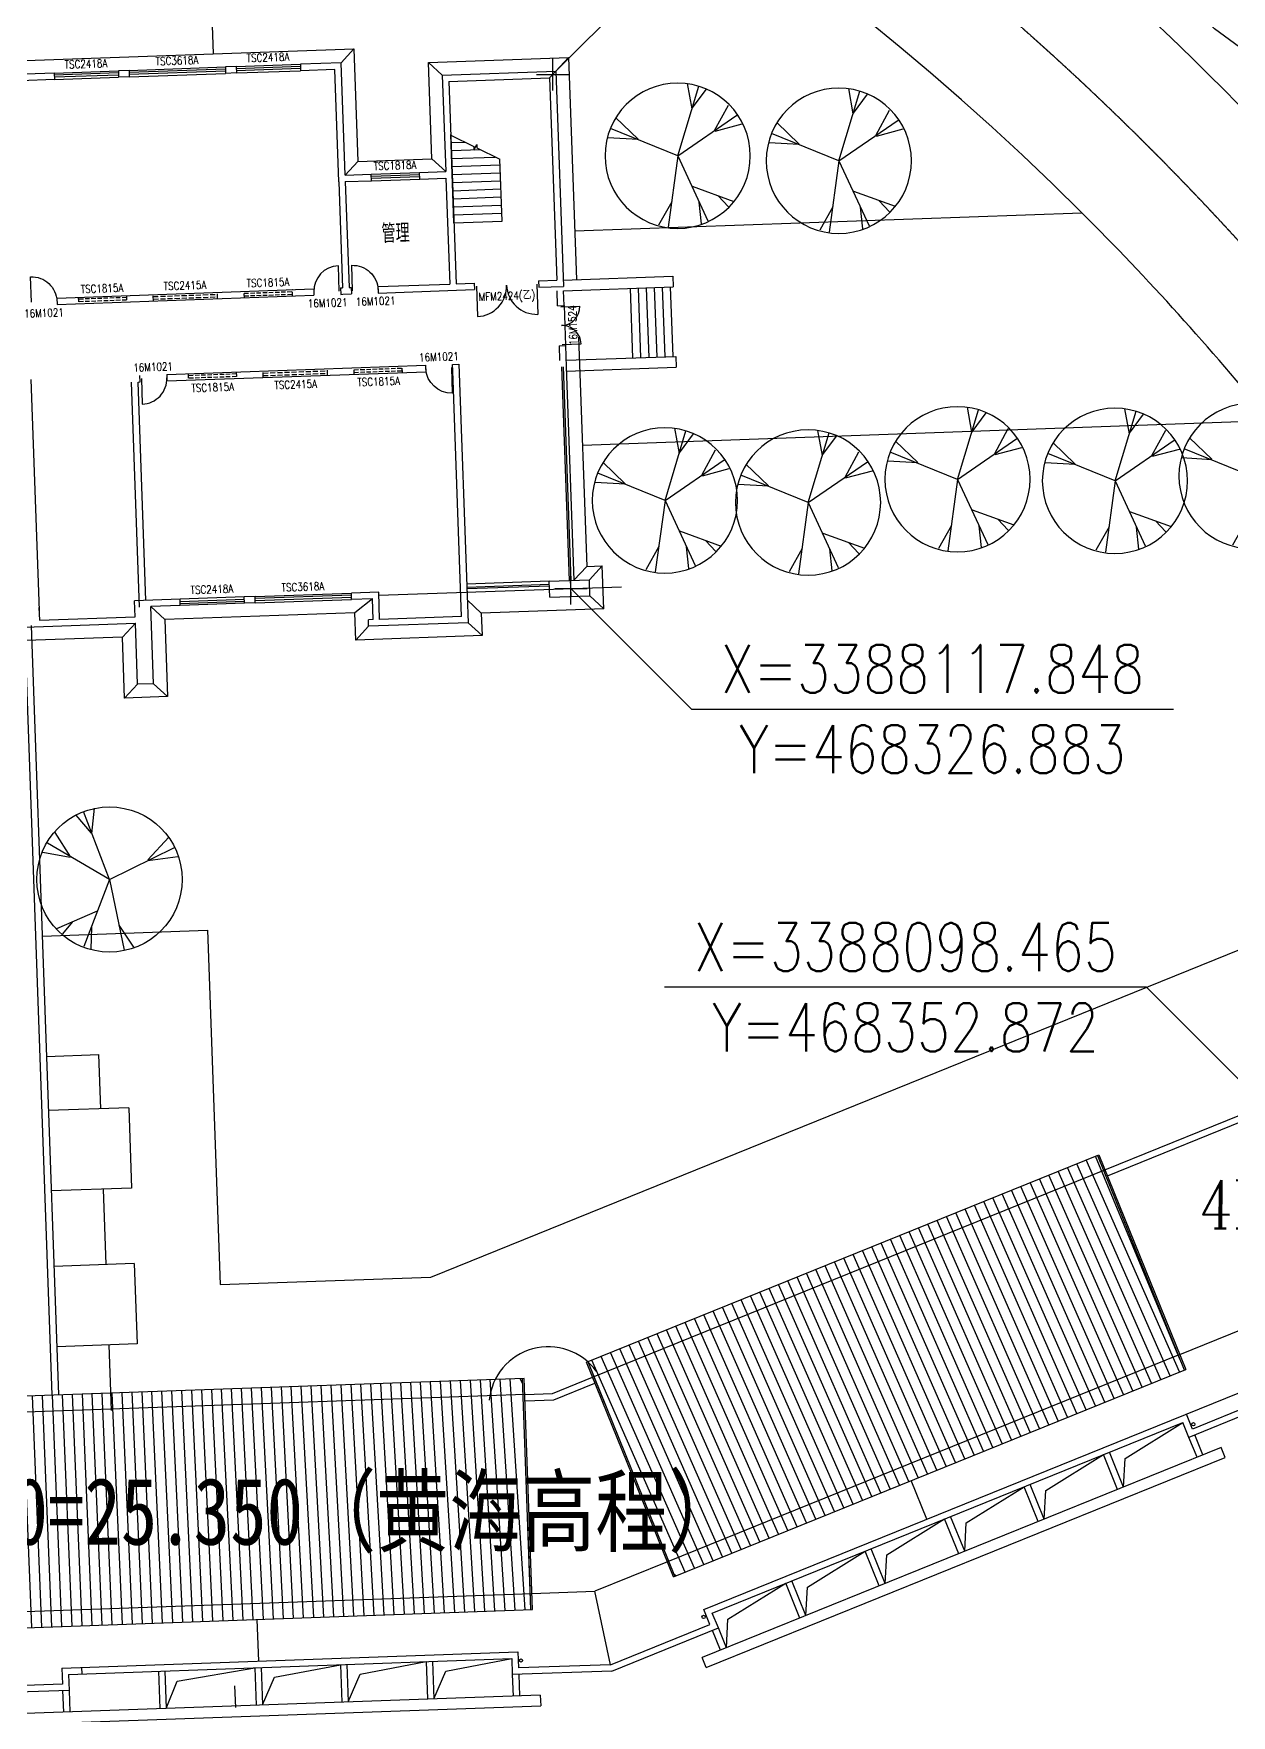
# Model space of a CAD drawing. Header units: millimetres. Extents: x 468001845 to 468595845, y 3387484553 to 3388325553.
# Drawn here: x 468306819 to 468351542, y 3388075774 to 3388138564 of the extents above; entities that cross this region are included whole.
import ezdxf
from ezdxf.enums import TextEntityAlignment as Align

# ---------------------------------------------------------------- set-up
doc = ezdxf.new("R2010")
doc.units = ezdxf.units.MM
for name, pattern in [('10', [1, 0.5, 0.5]), ('ACAD_ISO04W100', [30.5, 24, -3, 0.5, -3]), ('CENTER', [2, 1.25, -0.25, 0.25, -0.25]), ('CONTINOUS', [0]), ('DASH', [0.35, 0.25, -0.1])]:
    doc.linetypes.add(name, pattern=pattern)
for name, color, linetype in [('4', 4, 'Continuous'), ('AXIS', 3, 'Continuous'), ('DOTE', 1, 'Continuous'), ('F-PLANT', 3, 'Continuous'), ('F-树13', 114, 'Continuous'), ('F-水体', 150, 'Continuous'), ('GROUND', 2, 'Continuous'), ('H', 8, 'CONTINOUS'), ('N-ROAD', 4, 'Continuous'), ('PUB_DIM', 3, 'Continuous'), ('PUB_TEXT', 7, 'Continuous'), ('ROAD-XING', 1, 'CENTER'), ('STAIR', 121, 'Continuous'), ('TEXT', 7, 'Continuous'), ('WALL', 7, 'Continuous'), ('WINDOW', 4, 'Continuous'), ('WINDOW_TEXT', 7, 'Continuous'), ('ZT', 7, 'Continuous'), ('细线', 4, 'Continuous')]:
    doc.layers.add(name, color=color, linetype=linetype)
doc.styles.add('-黑体', font='', dxfattribs={"width": 0.8})
doc.styles.add('_DIMFONT', font='TXT.shx')
doc.styles.add('_TXT', font='SIMPLEX.shx', dxfattribs={"width": 0.6})
doc.styles.add('HZ1', font='COMPLEX', dxfattribs={"width": 0.7, "bigfont": 'FS64F'})
doc.styles.add('HZ_TXT', font='TXT.shx', dxfattribs={"width": 0.8, "bigfont": 'hztxt.shx'})
doc.styles.add('SIMPLEX', font='SIMPLEX.SHX')
doc.styles.add('ST', font='txt.shx', dxfattribs={"bigfont": 'hztxt.shx'})
doc.styles.get('-黑体').set_extended_font_data('SimHei')

# ---------------------------------------------------------------- blocks, each defined once
blk = doc.blocks.new('A$C73886351')
at = {"layer": 'F-树13'}
for p, q in [((3508.178071380476, 7440.787867574487), (2585.424298710772, 8590.757640749682)), ((4508.192488116678, 4510.781754055992), (3052.211090900004, 8793.479612231255)), ((3510.016084869625, 7412.149676494766), (3741.452507695649, 8981.647202081047)), ((2161.102810332086, 6001.207597331144), (1249.344007232809, 7554.922065959312)), ((2126.189544490539, 5970.135215208866), (440.729731910862, 6351.420008653309)), ((4508.192488116678, 4510.781754055992), (736.6441554493504, 6917.458182758186)), ((4508.192488116678, 4510.781754055992), (8634.23370909132, 6359.068603120744)), ((6945.188213174231, 5646.106265571434), (8296.019491239102, 7028.339811979327)), ((6947.031050845864, 5617.392908633687), (8818.06181056879, 5795.064389547799)), ((4508.192488116678, 4510.781754055992), (2779.07553103508, 397.9455606290139)), ((4508.192488116678, 4510.781754055992), (5271.331607415224, 97.19751237658784)), ((3672.149399042013, 2585.709703267552), (1117.518836941221, 1558.086378082167)), ((2089.6913625038, 1937.17598929815), (1470.408875524183, 1235.208316660486)), ((3293.565812395769, 1582.570592257194), (3196.273236651323, 223.202002550941)), ((4986.339743385091, 1662.382042281795), (5852.067561304546, 249.6450113998726))]:
    blk.add_line(p, q, dxfattribs=at)
blk.add_circle((4516.363009608234, 4516.362999008503), 4519.230359219172, dxfattribs=at)
blk = doc.blocks.new('A$C21C77837')
h = blk.add_hatch()
h.set_pattern_fill('LINE', color=252, scale=3000, angle=90, style=0)
h.set_pattern_definition([(109.9999999999975, (63908.41362389416, 15451.52817413271), (-352.3847327947213, -128.2575537471103), [])])
h.paths.add_polyline_path([(61420.16531479832, 22463.36248138046), (63964.79518114133, 15472.04938273225), (83247.28775966866, 22490.30272377419), (80702.6578933262, 29481.61582242198)])
h.paths.add_polyline_path([(63964.79518114132, 15472.04938273225), (64170.00726713616, 14908.2338102622), (83452.4998456637, 21926.48715130348), (83247.28775966866, 22490.30272377419)])
h.paths.add_polyline_path([(61214.95322880268, 23027.17805385272), (61420.16531479832, 22463.36248138046), (80702.6578933262, 29481.61582242198), (80497.44580733086, 30045.43139489354)])
h = blk.add_hatch()
h.set_pattern_fill('LINE', color=252, scale=3000, angle=90, style=0)
h.set_pattern_definition([(90, (-14813.6995697245, 14188.6670553158), (-375, 2.296136913416957e-14), [])])
h.paths.add_polyline_path([(58751.47225320284, 14452.09433087379), (58751.47225320284, 21892.09433087357), (37431.47225320266, 21892.09433087359), (37431.47225320269, 14452.09433087379)])
h.paths.add_polyline_path([(37431.47225320266, 22492.09433087359), (37431.47225320266, 21892.09433087359), (58751.47225320284, 21892.09433087357), (58751.47225320284, 22492.09433087357)])
h.paths.add_polyline_path([(37431.47225320269, 14452.09433087379), (37431.47225320269, 13852.09433087379), (58751.47225320284, 13852.09433087381), (58751.47225320284, 14452.09433087379)])
for p, q in [((73648.23293800512, 16697.90850305301), (73114.68151441708, 18163.82899147908)), ((48519.09701791382, 13852.09433087381), (48519.09617617645, 12292.09236123739))]:
    blk.add_line(p, q)
for centre in [(83719.72019317048, 19888.23002723837), (65186.27820094675, 13352.33436224749), (58318.09885446634, 11968.45011907211)]:
    blk.add_circle(centre, 60)
at = {"layer": '4'}
for p, q in [((80759.03945057336, 29502.13703102151), (86961.0107477603, 31759.46997697023)), ((80841.1242849715, 29276.61080203293), (86817.56935317, 31451.85891358322)), ((61158.57167155552, 23006.65684525318), (80553.82736457803, 30065.95260349308)), ((80497.44580733086, 30045.43139489355), (83452.4998456637, 21926.48715130349)), ((80553.82736457803, 30065.95260349308), (83508.88140291086, 21947.00835990302)), ((61363.78375755114, 22442.84127278092), (80759.03945057336, 29502.13703102151)), ((83303.6693169158, 22510.82393237372), (89280.11438511463, 24686.07204392506)), ((64113.62570988899, 14887.71260166266), (61158.57167155552, 23006.65684525318)), ((64170.00726713616, 14908.2338102622), (61214.95322880268, 23027.17805385272)), ((65210.99270594912, 13627.00419923174), (90018.87789469768, 22656.33598302858)), ((58811.47225320284, 22492.09433087357), (37371.47225320266, 22492.09433087359)), ((58751.47225320284, 13852.09433087381), (58751.47225320284, 22492.09433087357)), ((58811.47225320284, 13852.09433087381), (58811.47225320284, 22492.09433087357)), ((59850.61897082697, 21892.09433087357), (61363.78375755114, 22442.84127278092)), ((59892.93744619656, 21652.09433087357), (61445.86859194929, 22217.31504379235)), ((83303.6693169158, 22510.82393237372), (63908.41362389416, 15451.52817413271)), ((58811.47225320284, 21892.09433087357), (37371.47225320266, 21892.09433087359)), ((58811.47225320284, 21892.09433087298), (59850.61897082697, 21892.09433087357)), ((58811.47225320284, 21652.09433087357), (59892.93744619656, 21652.09433087357)), ((64113.62570988899, 14887.71260166266), (83508.88140291086, 21947.00835990302)), ((83683.82934002229, 19712.06021300983), (83478.61725402693, 20275.87578548188)), ((85823.84101393996, 20235.55809790356), (83540.38794543152, 19404.44914962328)), ((85967.28240853036, 20543.1691612904), (83683.82934002229, 19712.06021300983)), ((65518.6037693352, 13483.56280464143), (83335.17585943593, 19968.26472209487)), ((83540.38794543152, 19404.44914962328), (83335.17585943593, 19968.26472209487)), ((84039.53028908442, 18734.77988738124), (83765.91417442006, 19486.53398402128)), ((84725.50590225833, 18984.45459200907), (65085.93012782885, 11836.23359651677)), ((80806.98767358041, 17558.23059434351), (80328.15947292489, 18873.80026344466)), ((81032.51390256884, 17640.31542874128), (80553.68570191297, 18955.88509784313)), ((83814.00406009587, 18652.69505298347), (83540.38794543175, 19404.44914962328)), ((84862.31395958457, 18608.57754370617), (84725.50590225193, 18984.454592027)), ((65222.7381851594, 11460.35654820083), (84862.3139595834, 18608.57754370919)), ((77799.97128706472, 16463.76613570331), (77321.1430864092, 17779.33580480446)), ((78025.49751605326, 16545.85097010108), (77546.66931539727, 17861.42063920293)), ((74792.95490054914, 15369.30167706334), (74314.12669989362, 16684.87134616449)), ((75018.48112953769, 15451.38651146111), (74539.6529288817, 16766.95618056296)), ((63908.41362389372, 15451.52817413397), (61162.49170729693, 14452.09433087381)), ((71785.93851403322, 14274.83721842384), (71307.11031337769, 15590.40688752499)), ((72011.46474302176, 14356.92205282161), (71532.63654236577, 15672.49172192346)), ((37371.47225320269, 14452.09433087379), (58811.47225320284, 14452.09433087379)), ((58811.47225320284, 14452.09433087381), (61162.49170729693, 14452.09433087381)), ((61649.15377782844, 11692.09418666037), (61162.49170729693, 14452.09433087381)), ((68778.92212751764, 13180.37275978387), (68300.09392686212, 14495.94242888503)), ((69004.44835650618, 13262.45759418164), (68525.62015585019, 14578.0272632835)), ((37371.47225320269, 13852.09433087379), (58811.47225320284, 13852.09433087381)), ((65416.20479194424, 13063.18862675992), (65210.99270594912, 13627.00419923174)), ((65723.81585533055, 12919.74723216984), (65518.6037693352, 13483.56280464143)), ((61649.15377782844, 11692.09418666037), (65416.20479194424, 13063.18862676015)), ((61691.47225319943, 11452.09418666083), (65723.81585533055, 12919.74723216961)), ((65771.90574100206, 12085.90830114391), (65498.28962634224, 12837.66239777184)), ((65997.4319699906, 12167.99313554168), (65723.81585533055, 12919.74723216984)), ((41171.47225320269, 12292.0963258282), (58211.47225320269, 12292.08713147766)), ((41171.47225320269, 12292.0963258282), (41171.47225320269, 11692.09433087381)), ((41411.47225320269, 12052.09618161479), (41411.47225320269, 11452.09433087381)), ((41411.47225320269, 12052.09618161479), (57971.47225320269, 12052.08744438156)), ((44771.47256976645, 12052.08913273574), (44771.47225320269, 10652.09433087381)), ((45011.47256976645, 12052.08913273574), (45011.47225320269, 10652.09433087381)), ((48371.47256976645, 12052.08913273574), (48371.47225320269, 10652.09433087381)), ((48611.47256976645, 12052.08913273574), (48611.47225320269, 10652.09433087381)), ((51571.47256976645, 12052.08913273574), (51571.47225320269, 10652.09433087381)), ((51811.47256976645, 12052.08913273574), (51811.47225320269, 10652.09433087381)), ((54771.47256976645, 12052.08913273574), (54771.47225320269, 10652.09433087381)), ((55011.47256976645, 12052.08913273574), (55011.47225320269, 10652.09433087381)), ((57971.47225320269, 12052.08744438156), (57971.47225320269, 11452.0941866606)), ((58211.47225320269, 12292.08713147766), (58211.47225320281, 11692.09418666037)), ((41411.47225320269, 11452.09433087381), (35890.60159344622, 11452.09433087381)), ((41171.47225320269, 11692.09433087381), (36015.53768557892, 11692.09433087381)), ((41171.47225320269, 11452.09433087381), (41171.47225320271, 10652.09433087381)), ((41411.47225320269, 11452.09433087381), (41411.47225320269, 10652.09433087381)), ((61691.47225319943, 11452.09418666083), (57971.47225320269, 11452.0941866606)), ((57971.47225320269, 11452.0941866606), (57971.47225320269, 10652.09433087381)), ((61649.15377782844, 11692.09418666037), (58211.47225320246, 11692.09418666037)), ((58211.47225320269, 11452.0941866606), (58211.47225320269, 10652.09433087381)), ((65222.73818515963, 11460.35654820083), (65085.93012782885, 11836.23359651677)), ((58991.47225320269, 10652.09433087381), (35191.79836495349, 10652.09433087381)), ((35191.79836495349, 10252.09433087381), (58991.47225320269, 10252.09433087381))]:
    blk.add_line(p, q, dxfattribs=at)
for points in [[(81032.51390256884, 17640.31542874151), (81128.09878623678, 18702.737574036), (83335.17585944041, 19968.26472208509)], [(78025.49751605323, 16545.85097010131), (78121.08239972117, 17608.2731153958), (80328.1594729248, 18873.80026344489)], [(75018.48112953766, 15451.38651146134), (75114.0660132056, 16513.80865675583), (77321.14308640923, 17779.33580480493)], [(72011.46474302164, 14356.92205282184), (72107.04962668958, 15419.34419811633), (74314.12669989321, 16684.87134616543)], [(69004.44835650592, 13262.45759418234), (69100.03324017386, 14324.87973947683), (71307.11031337749, 15590.40688752593)], [(65997.43196999055, 12167.99313554144), (66093.01685365848, 13230.41528083594), (68300.09392686212, 14495.94242888503)], [(45011.47225320287, 10652.09514489793), (45463.10211384925, 11656.7728195847), (48371.47256976643, 12052.08913273574)], [(48611.47225320269, 10652.09433087381), (49094.75153909135, 11675.87879560515), (51571.47256976643, 12052.08913273574)], [(51811.47225320269, 10652.09433087381), (52294.75153909135, 11675.87879560515), (54771.47256976643, 12052.08913273574)], [(55011.47225320269, 10652.09433087381), (55494.75153909135, 11675.87879560515), (57971.47256976643, 12052.08913273574)]]:
    blk.add_lwpolyline(points, dxfattribs=at)
at = {"layer": 'WALL'}
blk.add_line((58991.47225320269, 10652.09433087404), (58991.47225320269, 10252.09433087381), dxfattribs=at)
blk = doc.blocks.new('_DIMZB1')
blk.add_line((0, 0), (3000, 0))
at = {"style": '_DIMFONT', "width": 0.8}
for tag, p in [('X=', (1500, 250)), ('Y=', (1500, -250))]:
    blk.add_attdef(tag, text='', height=300, dxfattribs=at).set_placement(p, align=Align.MIDDLE)
blk = doc.blocks.new('_WBLK')
for p, q in [((-0.5, 0.5), (0.5, 0.5)), ((0.5, 0.1666666666666666), (-0.5, 0.1666666666666666)), ((0.5, -0.1666666666666667), (-0.5, -0.1666666666666667)), ((-0.4999999999999999, -0.5), (0.5, -0.5))]:
    blk.add_line(p, q)
at = {"layer": 'WINDOW_TEXT', "style": 'SIMPLEX', "flags": 9}
blk.add_attdef('A', text='', height=1, dxfattribs=at).set_placement((0, 1.5), align=Align.MIDDLE)
blk = doc.blocks.new('_GCBLK')
at = {"linetype": 'DASH'}
for p, q in [((-0.5, -0.5), (-0.5, 0.5)), ((0.5, -0.5), (0.5, 0.5)), ((-0.5, 0.2), (0.5, 0.2)), ((-0.4999999999999999, -0.2), (0.5, -0.2))]:
    blk.add_line(p, q, dxfattribs=at)
at = {"layer": 'WINDOW_TEXT', "style": 'SIMPLEX', "flags": 9}
blk.add_attdef('A', text='', height=1, dxfattribs=at).set_placement((0, 1.5), align=Align.MIDDLE)
blk = doc.blocks.new('_DBLK')
blk.add_line((-0.45, 0), (-0.45, -0.95))
blk.add_arc((-0.45, 0), 0.95, 270, 0)
at = {"layer": 'WINDOW_TEXT', "style": 'SIMPLEX', "flags": 9}
blk.add_attdef('A', text='', height=1, dxfattribs=at).set_placement((0, 1.5), align=Align.MIDDLE)
blk = doc.blocks.new('_DBLK1')
for p, q in [((-0.47, 0), (-0.47, -0.47)), ((0.4699999999999999, 0), (0.4699999999999999, -0.47))]:
    blk.add_line(p, q)
for centre, start, end in [((-0.47, 0), 270, 0), ((0.4699999999999999, 0), 180, 270)]:
    blk.add_arc(centre, 0.47, start, end)
at = {"layer": 'WINDOW_TEXT', "style": 'SIMPLEX', "flags": 9}
blk.add_attdef('A', text='', height=1, dxfattribs=at).set_placement((0, 1.5), align=Align.MIDDLE)
blk = doc.blocks.new('A$C1D9700BF')
at = {"layer": 'ZT', "linetype": 'CENTER', "style": 'ST', "width": 0.75}
blk.add_text('管理', height=700, dxfattribs=at).set_placement((-66.14080788288265, -22.04692378151231))
blk = doc.blocks.new('A$C5E1F3EB6')
at = {"layer": 'GROUND'}
for p, q in [((36959.99944614292, 28198.59888762049), (110299.9994461429, 28198.59888762049)), ((110299.9994461429, 28198.59888762049), (109799.9994461429, 27698.59888762049)), ((110299.9994461429, 28198.59888762049), (110299.9994461429, 23998.59888762049)), ((113059.9994461429, 23998.59888762049), (113059.9994461429, 27598.59888762049)), ((113059.9994461429, 27598.59888762049), (118299.9994461429, 27598.59888762049)), ((113059.9994461429, 27598.59888762049), (113559.9994461429, 27098.59888762049)), ((118297.9648665864, 27598.59888762049), (117799.9994461429, 27098.59888762049)), ((118299.9994461429, 27598.59888762049), (118299.9994461429, 19298.59888762049)), ((110299.9994461429, 23998.59888762049), (109799.9994461429, 23498.59888762049)), ((110299.9994461429, 23998.59888762049), (113059.9994461429, 23998.59888762049)), ((113059.9994461429, 23998.59888762049), (113559.9994461429, 23498.59888762049)), ((117799.9994461429, 18348.59888762049), (117799.9994461429, 16848.59888762049)), ((118299.9994461429, 17150.87476770073), (118299.9994461429, 8578.598887620494)), ((118299.9994461429, 8578.598887620494), (117799.9994461429, 8078.598887620494)), ((118299.9994461429, 8578.598887620494), (118879.9994461429, 8578.598887620494)), ((118879.9994461429, 8578.598887620494), (118379.9994461429, 8078.598887620494)), ((118879.9994461429, 6978.598887620494), (118879.9994461429, 8578.598887620494)), ((102479.9994461429, 7158.598887620494), (101979.9994461429, 7658.598887620494)), ((110259.9994461429, 7658.598887620494), (109579.9994461429, 7158.598887620494)), ((100879.9994461429, 6558.598887620494), (101379.9994461429, 7058.598887620494)), ((109579.9994461429, 7158.598887620494), (102479.9994461429, 7158.598887620494)), ((102479.9994461429, 7158.598887620494), (102479.9994461429, 4278.598887620494)), ((109579.9994461429, 6138.598887620494), (109579.9994461429, 7158.598887620494)), ((114299.999446143, 6978.598887620494), (113799.9994461429, 7478.598887620494)), ((118879.9994461429, 6978.598887620494), (114299.999446143, 6978.598887620494)), ((114299.999446143, 6978.598887620494), (114299.9994461429, 6138.598887620494)), ((118882.0423385538, 6978.598887620494), (118379.9994461429, 7478.598887620494)), ((100879.9994461429, 6558.598887620494), (50179.99944614293, 6558.598887620494)), ((100879.9994461429, 4278.598887620494), (100879.9994461429, 6558.598887620494)), ((110079.9994461429, 6638.598887620494), (109579.9994461429, 6138.598887620494)), ((114299.9994461429, 6138.598887620494), (113799.9994461429, 6638.598887620494)), ((114299.9994461429, 6138.598887620494), (109579.9994461429, 6138.598887620494)), ((100879.9994461429, 4278.598887620494), (101379.9994461429, 4778.598887620494)), ((102479.9994461429, 4278.598887620494), (101979.9994461429, 4778.598887620494)), ((102479.9994461429, 4278.598887620494), (100879.9994461429, 4278.598887620494))]:
    blk.add_line(p, q, dxfattribs=at)
at = {"layer": 'STAIR'}
for p, q in [((113799.9994461429, 21578.59888762049), (113799.9994461429, 24878.59888762049)), ((113799.9994461429, 24852.30372383058), (114647.1111042884, 24398.47634749714)), ((113799.9994461429, 24578.59888762049), (114310.8953720732, 24578.59888762049)), ((113799.9994461429, 24278.59888762049), (114870.8737045766, 24278.5988876205)), ((113799.9994461429, 23978.59888762049), (115430.8520370801, 23978.59888762049)), ((114643.331172978, 24264.36552720553), (114756.6677193079, 24475.91889462383)), ((114647.1111042884, 24398.47634749714), (114643.331172978, 24264.36552720553)), ((114756.6677193079, 24475.91889462383), (114752.8877879975, 24341.80807433222)), ((114752.8877879975, 24341.80807433222), (115599.9994461429, 23887.98069799878)), ((115599.9994461429, 21578.59888762049), (115599.9994461429, 23887.98069799877)), ((113799.9994461429, 23678.59888762049), (115599.9994461429, 23678.59888762049)), ((113799.9994461429, 23378.59888762049), (115599.9994461429, 23378.59888762049)), ((113799.9994461429, 23078.59888762049), (115599.9994461429, 23078.59888762049)), ((113799.9994461429, 22778.59888762049), (115599.9994461429, 22778.59888762049)), ((113799.9994461429, 22478.59888762049), (115599.9994461429, 22478.59888762049)), ((113799.9994461429, 22178.59888762049), (115599.9994461429, 22178.59888762049)), ((113799.9994461429, 21878.59888762049), (115599.9994461429, 21878.59888762049)), ((113799.9994461429, 21578.59888762049), (115599.9994461429, 21578.59888762049)), ((117799.9994461429, 19298.59888762049), (121899.9994461429, 19298.5988876205)), ((117799.9994461429, 18898.59888762049), (121899.9994461429, 18898.59888762049)), ((120299.9994461429, 16298.59888762049), (120299.9994461429, 18898.59888762049)), ((120599.9994461429, 16298.59888762049), (120599.9994461429, 18898.59888762049)), ((120899.9994461429, 16298.59888762049), (120899.9994461429, 18898.59888762049)), ((121199.9994461429, 16298.59888762049), (121199.9994461429, 18898.59888762049)), ((121499.9994461429, 16298.59888762049), (121499.9994461429, 18898.59888762049)), ((121799.9994461429, 16298.59888762049), (121799.9994461429, 18898.59888762049)), ((121899.9994461429, 19298.5988876205), (121899.9994461429, 18898.59888762049)), ((117619.9994461429, 16058.59888762049), (117619.9994461429, 8078.598887620494)), ((117679.9994461429, 16058.59888762049), (117679.9994461429, 8078.598887620494)), ((117799.9994461429, 16298.59888762049), (121899.999446143, 16298.59888762049)), ((117799.9994461429, 16058.59888762049), (117799.9994461429, 8078.598887620494)), ((117799.9994461429, 15898.59888762049), (121899.9994461429, 15898.59888762049)), ((121899.9994461429, 16298.59888762049), (121899.9994461429, 15898.59888762049)), ((116879.9994461429, 8078.598887620494), (113799.9994461429, 8078.598887620494)), ((116879.9994461429, 7958.598887620494), (113799.9994461429, 7958.598887620494)), ((116879.9994461429, 7898.598887620494), (113799.9994461429, 7898.598887620494))]:
    blk.add_line(p, q, dxfattribs=at)
at = {"layer": 'WALL'}
for p, q in [((99079.99944614293, 27698.59888762049), (84879.99944614293, 27698.59888762049)), ((99079.99944614293, 27698.59888762049), (99079.99944614293, 27458.59888762049)), ((101479.9994461429, 27698.59888762049), (101479.9994461429, 27458.59888762049)), ((101879.9994461429, 27698.59888762049), (101479.9994461429, 27698.59888762049)), ((101879.9994461429, 27698.59888762049), (101879.9994461429, 27458.59888762049)), ((105879.9994461429, 27698.59888762049), (105479.9994461429, 27698.59888762049)), ((105479.9994461429, 27698.59888762049), (105479.9994461429, 27458.59888762049)), ((105879.9994461429, 27698.59888762049), (105879.9994461429, 27458.59888762049)), ((109799.9994461429, 27698.59888762049), (108279.9994461429, 27698.59888762049)), ((108279.9994461429, 27698.59888762049), (108279.9994461429, 27458.59888762049)), ((109799.9994461429, 23498.59888762049), (109799.9994461429, 27698.59888762049)), ((99079.99944614293, 27458.59888762049), (97799.99944614293, 27458.59888762049)), ((101879.9994461429, 27458.59888762049), (101479.9994461429, 27458.59888762049)), ((105879.9994461429, 27458.59888762049), (105479.9994461429, 27458.59888762049)), ((109559.9994461429, 27458.59888762049), (108279.9994461429, 27458.59888762049)), ((109559.9994461429, 23258.59888762049), (109559.9994461429, 27458.59888762049)), ((113559.9994461429, 27098.59888762049), (113559.9994461429, 23498.59888762049)), ((113559.9994461429, 27098.59888762049), (117799.9994461429, 27098.59888762049)), ((117799.9994461429, 27098.59888762049), (117799.9994461429, 19058.59888762049)), ((113799.9994461429, 26858.59888762049), (113799.9994461429, 19298.59888762049)), ((113799.9994461429, 26858.59888762049), (117559.9994461429, 26858.59888762049)), ((117559.9994461429, 26858.59888762049), (117559.9994461429, 19298.59888762049)), ((109559.9994461429, 23258.59888762049), (109559.9994461429, 19298.59888762049)), ((109799.9994461429, 23498.59888762049), (110779.9994461429, 23498.59888762049)), ((109799.9994461429, 23258.59888762049), (109799.9994461429, 19298.59888762049)), ((109799.9994461429, 23258.59888762049), (110779.9994461429, 23258.59888762049)), ((110779.9994461429, 23258.59888762049), (110779.9994461429, 23498.59888762049)), ((112579.9994461429, 23498.59888762049), (113559.9994461429, 23498.59888762049)), ((112579.9994461429, 23258.59888762049), (112579.9994461429, 23498.59888762049)), ((112579.9994461429, 23258.59888762049), (113559.9994461429, 23258.59888762049)), ((113559.9994461429, 23258.59888762049), (113559.9994461429, 19298.59888762049)), ((98879.99944614293, 19298.59888762049), (108479.9994461429, 19298.59888762049)), ((98879.99944614293, 19298.5988876205), (98879.99944614293, 19058.59888762049)), ((98879.99944614293, 19058.59888762049), (108479.9994461429, 19058.59888762049)), ((108479.9994461429, 19298.59888762049), (108479.9994461429, 19058.59888762049)), ((109479.9994461429, 19298.59888762049), (109479.9994461429, 19058.59888762049)), ((109479.9994461429, 19298.59888762049), (109559.9994461429, 19298.59888762049)), ((109479.9994461429, 19058.59888762049), (109559.9994461429, 19058.59888762049)), ((109559.9994461429, 19058.59888762049), (109879.9994461429, 19058.59888762049)), ((109799.9994461429, 19298.59888762049), (109879.9994461429, 19298.59888762049)), ((109879.9994461429, 19298.59888762049), (109879.9994461429, 19058.59888762049)), ((110879.9994461429, 19298.59888762049), (110879.9994461429, 19058.59888762049)), ((110879.9994461429, 19298.59888762049), (113559.9994461429, 19298.59888762049)), ((110879.9994461429, 19058.59888762049), (113799.9994461429, 19058.59888762049)), ((113799.9994461429, 19298.59888762049), (114479.9994461429, 19298.59888762049)), ((113799.9994461429, 19058.59888762049), (114479.9994461429, 19058.59888762049)), ((114479.9994461429, 19298.5988876205), (114479.9994461429, 19058.59888762049)), ((116879.9994461429, 19298.5988876205), (116879.9994461429, 19058.59888762049)), ((116879.9994461429, 19298.59888762049), (117559.9994461429, 19298.59888762049)), ((116879.9994461429, 19058.59888762049), (117799.9994461429, 19058.59888762049)), ((117559.9994461429, 18348.59888762049), (117559.9994461429, 18898.59888762049)), ((117799.9994461429, 18348.59888762049), (117799.9994461429, 18898.59888762049)), ((117559.9994461429, 18348.59888762049), (117799.9994461429, 18348.59888762049)), ((117559.9994461429, 16848.59888762049), (117559.9994461429, 16298.59888762049)), ((117559.9994461429, 16848.59888762049), (117799.9994461429, 16848.59888762049)), ((117799.9994461429, 16848.59888762049), (117799.9994461429, 16058.59888762049)), ((97799.99944614293, 16298.59888762049), (97799.99944614293, 7658.598887620494)), ((101559.9994461429, 7658.598887620494), (101559.9994461429, 16058.59888762049)), ((101799.9994461429, 7898.598887620494), (101799.9994461429, 16058.59888762049)), ((101799.9994461429, 16058.59888762049), (101879.9994461429, 16058.59888762049)), ((101879.9994461429, 16058.59888762049), (101879.9994461429, 16298.59888762049)), ((102879.9994461429, 16298.59888762049), (112559.9994461429, 16298.59888762049)), ((102879.9994461429, 16298.59888762049), (102879.9994461429, 16058.59888762049)), ((102879.9994461429, 16058.59888762049), (112559.9994461429, 16058.59888762049)), ((112559.9994461429, 16058.59888762049), (112559.9994461429, 16298.59888762049)), ((113559.9994461429, 16058.59888762049), (113559.9994461429, 16298.59888762049)), ((113559.9994461429, 16298.59888762049), (113799.9994461429, 16298.59888762049)), ((113559.9994461429, 6878.598887620494), (113559.9994461429, 16058.59888762049)), ((113799.9994461429, 16298.59888762049), (113799.9994461429, 7658.598887620494)), ((97799.99944614293, 7778.598887620494), (97799.99944614293, 7298.598887620494)), ((101379.9994461429, 7298.598887620494), (101379.9994461429, 7898.598887620494)), ((103079.9994461429, 7898.598887620494), (101379.9994461429, 7898.598887620494)), ((101979.9994461429, 4778.598887620494), (101979.9994461429, 7658.598887620494)), ((103079.9994461429, 7658.598887620494), (101979.9994461429, 7658.598887620494)), ((103079.9994461429, 7658.598887620494), (103079.9994461429, 7898.598887620494)), ((105479.9994461429, 7658.598887620494), (105479.9994461429, 7898.598887620494)), ((105879.9994461429, 7898.598887620494), (105479.9994461429, 7898.598887620494)), ((105879.9994461429, 7658.598887620494), (105479.9994461429, 7658.598887620494)), ((105879.9994461429, 7658.598887620494), (105879.9994461429, 7898.598887620494)), ((109479.9994461429, 7658.598887620494), (109479.9994461429, 7898.598887620494)), ((110499.9994461429, 7898.598887620494), (109479.9994461429, 7898.598887620494)), ((110259.9994461429, 7658.598887620494), (109479.9994461429, 7658.598887620494)), ((110259.9994461429, 6878.598887620494), (110259.9994461429, 7658.598887620494)), ((110499.9994461429, 6878.598887620494), (110499.9994461429, 7898.598887620494)), ((113799.9994461429, 7658.598887620494), (113799.9994461429, 6638.598887620494)), ((116879.9994461429, 8078.598887620494), (118379.9994461429, 8078.598887620494)), ((116879.9994461429, 7478.598887620494), (116879.9994461429, 8078.598887620494)), ((118379.9994461429, 7478.598887620494), (118379.9994461429, 8078.598887620494)), ((93559.99944614293, 7058.598887620494), (101379.9994461429, 7058.598887620494)), ((97799.99944614293, 7298.598887620494), (101379.9994461429, 7298.598887620494)), ((101379.9994461429, 4778.598887620494), (101379.9994461429, 7058.598887620494)), ((116879.9994461429, 7478.598887620494), (118379.9994461429, 7478.598887620494)), ((110259.9994461429, 6878.598887620494), (110079.9994461429, 6878.598887620494)), ((110079.9994461429, 6638.598887620494), (110079.9994461429, 6878.598887620494)), ((113799.9994461429, 6638.598887620494), (110079.9994461429, 6638.598887620494)), ((113559.9994461429, 6878.598887620494), (110499.9994461429, 6878.598887620494)), ((101979.9994461429, 4778.598887620494), (101379.9994461429, 4778.598887620494))]:
    blk.add_line(p, q, dxfattribs=at)
blk.add_blockref('A$C1D9700BF', (111150.445298873, 20939.02126980919))
at = {"layer": 'WINDOW'}
ref = blk.add_blockref('_WBLK', (100279.9994461429, 27578.59888762049), dxfattribs=dict(at, xscale=2400, yscale=239.9999999999999, zscale=2400))
ref.add_attrib('A', 'TSC2418A', dxfattribs={"layer": 'WINDOW_TEXT', "height": 300, "style": '_TXT', "width": 0.8, "flags": 8}).set_placement((100279.9994461429, 27998.59888762049), align=Align.MIDDLE)
ref = blk.add_blockref('_WBLK', (103679.9994461429, 27578.59888762049), dxfattribs=dict(at, xscale=3600, yscale=239.9999999999999, zscale=3600))
ref.add_attrib('A', 'TSC3618A', dxfattribs={"layer": 'WINDOW_TEXT', "height": 300, "style": '_TXT', "width": 0.8, "flags": 8}).set_placement((103679.9994461429, 27998.59888762049), align=Align.MIDDLE)
ref = blk.add_blockref('_WBLK', (107079.9994461429, 27578.59888762049), dxfattribs=dict(at, xscale=2400, yscale=239.9999999999999, zscale=2400))
ref.add_attrib('A', 'TSC2418A', dxfattribs={"layer": 'WINDOW_TEXT', "height": 300, "style": '_TXT', "width": 0.8, "flags": 8}).set_placement((107079.9994461429, 27998.59888762049), align=Align.MIDDLE)
ref = blk.add_blockref('_WBLK', (111679.9994461429, 23378.59888762049), dxfattribs=dict(at, xscale=1800, yscale=239.9999999999999, zscale=1800))
ref.add_attrib('A', 'TSC1818A', dxfattribs={"layer": 'WINDOW_TEXT', "height": 300, "style": '_TXT', "width": 0.8, "flags": 8}).set_placement((111679.9994461429, 23798.59888762049), align=Align.MIDDLE)
ref = blk.add_blockref('_DBLK', (98379.99944614293, 19178.59888762049), dxfattribs=dict(at, xscale=-1000, yscale=1000, zscale=1000, rotation=180))
ref.add_attrib('A', '16M1021', dxfattribs={"layer": 'WINDOW_TEXT', "height": 300, "style": '_TXT', "width": 0.8, "flags": 8}).set_placement((98379.99944614293, 18758.59888762049), align=Align.MIDDLE)
ref = blk.add_blockref('_DBLK', (108979.9994461429, 19178.59888762049), dxfattribs=dict(at, xscale=1000, yscale=1000, zscale=1000, rotation=180))
ref.add_attrib('A', '16M1021', dxfattribs={"layer": 'WINDOW_TEXT', "height": 300, "style": '_TXT', "width": 0.8, "flags": 8}).set_placement((108979.9994461429, 18758.59888762049), align=Align.MIDDLE)
ref = blk.add_blockref('_DBLK', (110379.9994461429, 19178.59888762049), dxfattribs=dict(at, xscale=-1000, yscale=1000, zscale=1000, rotation=180))
ref.add_attrib('A', '16M1021', dxfattribs={"layer": 'WINDOW_TEXT', "height": 300, "style": '_TXT', "width": 0.8, "flags": 8}).set_placement((110772.2724573415, 18758.59888762049), align=Align.MIDDLE)
ref = blk.add_blockref('_GCBLK', (100579.9994461429, 19178.59888762049), dxfattribs=dict(at, xscale=1800, yscale=239.9999999999999, zscale=1800, rotation=180))
ref.add_attrib('A', 'TSC1815A', dxfattribs={"layer": 'WINDOW_TEXT', "height": 300, "style": '_TXT', "width": 0.8, "flags": 8}).set_placement((100579.9994461429, 19598.59888762049), align=Align.MIDDLE)
ref = blk.add_blockref('_GCBLK', (103679.9994461429, 19178.59888762049), dxfattribs=dict(at, xscale=2400, yscale=239.9999999999999, zscale=2400))
ref.add_attrib('A', 'TSC2415A', dxfattribs={"layer": 'WINDOW_TEXT', "height": 300, "style": '_TXT', "width": 0.8, "flags": 8}).set_placement((103679.9994461429, 19598.59888762049), align=Align.MIDDLE)
ref = blk.add_blockref('_GCBLK', (106779.9994461429, 19178.59888762049), dxfattribs=dict(at, xscale=1800, yscale=239.9999999999999, zscale=1800))
ref.add_attrib('A', 'TSC1815A', dxfattribs={"layer": 'WINDOW_TEXT', "height": 300, "style": '_TXT', "width": 0.8, "flags": 8}).set_placement((106779.9994461429, 19598.59888762049), align=Align.MIDDLE)
ref = blk.add_blockref('_DBLK1', (115679.9994461429, 19178.59888762049), dxfattribs=dict(at, xscale=2400, yscale=2400, zscale=2400))
ref.add_attrib('A', 'MFM2424(乙)', dxfattribs={"layer": 'WINDOW_TEXT', "height": 300, "style": 'HZ_TXT', "width": 0.8, "flags": 8}).set_placement((115679.9994461429, 18758.59888762049), align=Align.MIDDLE)
ref = blk.add_blockref('_DBLK1', (117679.9994461429, 17598.59888762049), dxfattribs=dict(at, xscale=1500, yscale=1500, zscale=1500, rotation=90))
ref.add_attrib('A', '16M1524', dxfattribs={"layer": 'WINDOW_TEXT', "height": 300, "rotation": 90, "style": '_TXT', "width": 0.8, "flags": 8}).set_placement((118099.9994461429, 17598.59888762049), align=Align.MIDDLE)
ref = blk.add_blockref('_DBLK', (102379.9994461429, 16178.59888762049), dxfattribs=dict(at, xscale=1000, yscale=1000, zscale=1000))
ref.add_attrib('A', '16M1021', dxfattribs={"layer": 'WINDOW_TEXT', "height": 300, "style": '_TXT', "width": 0.8, "flags": 8}).set_placement((102379.9994461429, 16598.59888762049), align=Align.MIDDLE)
ref = blk.add_blockref('_DBLK', (113059.9994461429, 16178.59888762049), dxfattribs=dict(at, xscale=-1000, yscale=1000, zscale=1000))
ref.add_attrib('A', '16M1021', dxfattribs={"layer": 'WINDOW_TEXT', "height": 300, "style": '_TXT', "width": 0.8, "flags": 8}).set_placement((113059.9994461429, 16598.59888762049), align=Align.MIDDLE)
ref = blk.add_blockref('_GCBLK', (104579.9994461429, 16178.59888762049), dxfattribs=dict(at, xscale=1800, yscale=239.9999999999999, zscale=1800, rotation=180))
ref.add_attrib('A', 'TSC1815A', dxfattribs={"layer": 'WINDOW_TEXT', "height": 300, "style": '_TXT', "width": 0.8, "flags": 8}).set_placement((104579.9994461429, 15758.59888762049), align=Align.MIDDLE)
ref = blk.add_blockref('_GCBLK', (107679.9994461429, 16178.59888762049), dxfattribs=dict(at, xscale=2400, yscale=239.9999999999999, zscale=2400))
ref.add_attrib('A', 'TSC2415A', dxfattribs={"layer": 'WINDOW_TEXT', "height": 300, "style": '_TXT', "width": 0.8, "flags": 8}).set_placement((107679.9994461429, 15758.59888762049), align=Align.MIDDLE)
ref = blk.add_blockref('_GCBLK', (110779.9994461429, 16178.59888762049), dxfattribs=dict(at, xscale=1800, yscale=239.9999999999999, zscale=1800))
ref.add_attrib('A', 'TSC1815A', dxfattribs={"layer": 'WINDOW_TEXT', "height": 300, "style": '_TXT', "width": 0.8, "flags": 8}).set_placement((110779.9994461429, 15758.59888762049), align=Align.MIDDLE)
ref = blk.add_blockref('_WBLK', (104279.9994461429, 7778.598887620494), dxfattribs=dict(at, xscale=2400, yscale=239.9999999999999, zscale=2400, rotation=180))
ref.add_attrib('A', 'TSC2418A', dxfattribs={"layer": 'WINDOW_TEXT', "height": 300, "style": '_TXT', "width": 0.8, "flags": 8}).set_placement((104279.9994461429, 8226.725919725228), align=Align.MIDDLE)
ref = blk.add_blockref('_WBLK', (107679.9994461429, 7778.598887620494), dxfattribs=dict(at, xscale=3600, yscale=239.9999999999999, zscale=3600))
ref.add_attrib('A', 'TSC3618A', dxfattribs={"layer": 'WINDOW_TEXT', "height": 300, "style": '_TXT', "width": 0.8, "flags": 8}).set_placement((107679.9994461429, 8198.598887620494), align=Align.MIDDLE)

msp = doc.modelspace()

# ---------------------------------------------------------------- linework, layer by layer
for p, q in [((468326083.0022709, 3388136911.709039), (468326314.3017495, 3388137160.104996)), ((468319707.0669075, 3388117592.3548), (468328770.8185052, 3388117915.389411)), ((468326893.1964227, 3388117548.279967), (468326869.7647138, 3388118205.730228))]:
    msp.add_line(p, q)
at = {"layer": '4'}
for p, q in [((468307508.2065567, 3388087728.911253), (468306484.7278666, 3388116445.823568)), ((468306724.3108138, 3388116461.80076), (468307748.054274, 3388087737.459492)), ((468321645.9086363, 3388092135.25743), (468363197.4627279, 3388108957.91874)), ((468313316.1509816, 3388105090.296968), (468313787.8537021, 3388091855.19418)), ((468313787.8537021, 3388091855.19418), (468321645.9086363, 3388092135.25743)), ((468314321.8724303, 3388076871.61989), (468314350.3665601, 3388076072.127498))]:
    msp.add_line(p, q, dxfattribs=at)
at = {"layer": 'AXIS'}
msp.add_line((468308608.8380664, 3388077561.663548), (468308617.386179, 3388077321.815818), dxfattribs=at)
at = {"layer": 'DOTE'}
msp.add_arc((468326036.9551488, 3388087315.510504), 2219.999999999636, 36.26100351355547, 174.2747289102899, dxfattribs=at)
at = {"layer": 'F-PLANT'}
for p, q in [((468307297.7222074, 3388100372.941395), (468309250.270642, 3388100442.530761)), ((468309322.2361774, 3388098423.311417), (468309250.270642, 3388100442.530761)), ((468310367.7842121, 3388098460.575037), (468307369.6877428, 3388098353.722051)), ((468310367.7842121, 3388098460.575037), (468310474.6371986, 3388095462.478568)), ((468310474.6371986, 3388095462.478568), (468307476.5407294, 3388095355.625581)), ((468309529.7073609, 3388092602.05511), (468309429.0891641, 3388095425.214947)), ((468310575.2553954, 3388092639.318731), (468307577.1589261, 3388092532.465744)), ((468310575.2553954, 3388092639.318731), (468310682.108382, 3388089641.222261)), ((468310682.108382, 3388089641.222261), (468307684.0119128, 3388089534.369275)), ((468309723.8642174, 3388087154.3741), (468309636.5603474, 3388089603.958641))]:
    msp.add_line(p, q, dxfattribs=at)
at = {"layer": 'F-水体'}
msp.add_lwpolyline([(468355706.277046, 3388133964.564316), (468353081.667208, 3388136689.472106), (468352038.4729894, 3388137921.328688), (468350916.0307185, 3388138746.311023), (468349312.8073054, 3388140282.570506), (468347431.8060214, 3388141945.504077), (468346769.19458, 3388143925.018873), (468344767.9414927, 3388145128.411793), (468343176.0615382, 3388146346.394884), (468340819.0276865, 3388147309.477973), (468338910.3683331, 3388148470.645474), (468337999.1510355, 3388149758.413054), (468336467.3387996, 3388150568.807616), (468334706.4795325, 3388151416.562078), (468333569.4528381, 3388152650.756265), (468332788.0576451, 3388153873.502893)], dxfattribs=at)
at = {"layer": 'H', "color": 8}
msp.add_arc((468274276.8442379, 3388060015.354286), 101500, 39.1649851494608, 45.06930099313336, dxfattribs=at)
at = {"layer": 'N-ROAD'}
for p, q in [((468313531.0588091, 3388137805.20509), (468312959.0283803, 3388153855.317149)), ((468327027.0881426, 3388131198.621008), (468345961.3343771, 3388131873.442776)), ((468327312.02944, 3388123203.69709), (468352972.8913136, 3388124118.257298))]:
    msp.add_line(p, q, dxfattribs=at)
for radius, start, end in [(101500, 45.06930099313336, 154.7280816669866), (108500, 43.59584699859138, 56.58358331889551)]:
    msp.add_arc((468274276.8442379, 3388060015.354286), radius, start, end, dxfattribs=at)
at = {"layer": 'PUB_DIM'}
for p, q in [((468326198.6520102, 3388137035.907018), (468330698.6520102, 3388141535.907018)), ((468326198.6520102, 3388137635.907018), (468326198.6520102, 3388136435.907018)), ((468325598.6520102, 3388137035.907018), (468326798.6520102, 3388137035.907018)), ((468326882.5111241, 3388117248.089614), (468326882.5111241, 3388118448.089614)), ((468326282.5111241, 3388117848.089614), (468327482.5111241, 3388117848.089614)), ((468326882.5111241, 3388117848.089614), (468331382.5111241, 3388113348.089614)), ((468352872.4118675, 3388098465.060506), (468348372.4118675, 3388102965.060506))]:
    msp.add_line(p, q, dxfattribs=at)
at = {"layer": 'ROAD-XING', "linetype": 'ACAD_ISO04W100', "ltscale": 0.1}
msp.add_arc((468274276.8442379, 3388060015.354286), 105000, 272.0411730561318, 160.1458039494448, dxfattribs=at)
at = {"layer": '细线'}
msp.add_line((468307137.4427274, 3388104870.086098), (468313316.1509816, 3388105090.296968), dxfattribs=at)

# ---------------------------------------------------------------- block references
at = {"rotation": 2.041173452214707}
msp.add_blockref('A$C5E1F3EB6', (468209554.2363489, 3388105882.939862), dxfattribs=at)
at = {"layer": 'AXIS', "rotation": 2.041173454882488}
msp.add_blockref('A$C21C77837', (468267163.9738412, 3388063784.656795), dxfattribs=at)
at = {"layer": 'F-树13'}
for p, xscale, yscale, zscale, rotation in [((468333671.5444664, 3388131392.086237), -0.6, 0.6, 0.6, 2.041173454316931), ((468339689.1585284, 3388131206.164934), -0.6, 0.6, 0.6, 2.041173454316931), ((468344120.3557855, 3388119313.157854), -0.6, 0.6, 0.6, 2.041173454316931), ((468349999.8120757, 3388119255.776685), -0.6, 0.6, 0.6, 2.041173454316931), ((468355098.4593593, 3388119437.493883), -0.6, 0.6, 0.6, 2.041173454316931), ((468333195.1433455, 3388118523.389533), -0.6, 0.6, 0.6, 2.041173454316931), ((468338540.9682418, 3388118446.987976), -0.6, 0.6, 0.6, 2.041173454316931), ((468307040.0320966, 3388104177.133814), 0.6000000000000001, 0.6000000000000001, 0.6000000000000001, 2.041173454315652)]:
    msp.add_blockref('A$C73886351', p, dxfattribs=dict(at, xscale=xscale, yscale=yscale, zscale=zscale, rotation=rotation))
at = {"layer": 'PUB_DIM', "xscale": 6, "yscale": 6, "zscale": 6}
msp.add_blockref('_DIMZB1', (468331382.5111241, 3388113348.089614), dxfattribs=at).add_auto_attribs({'X=': 'X=3388117.848', 'Y=': 'Y=468326.883'})
at = {"layer": 'PUB_DIM'}
ref = msp.add_blockref('_DIMZB1', (468348372.4118675, 3388102965.060506), dxfattribs=dict(at, xscale=6, yscale=6, zscale=6, rotation=180))
ref.add_attrib('X=', 'Y=468352.872', dxfattribs={"layer": '0', "height": 1800, "style": '_DIMFONT', "width": 0.8}).set_placement((468339372.4118675, 3388101465.060506), align=Align.MIDDLE)
ref.add_attrib('Y=', 'X=3388098.465', dxfattribs={"layer": '0', "height": 1800, "style": '_DIMFONT', "width": 0.8}).set_placement((468339372.4118675, 3388104465.060506), align=Align.MIDDLE)

# ---------------------------------------------------------------- texts
at = {"layer": 'PUB_TEXT', "style": '-黑体', "width": 0.8}
msp.add_text('%%p0.000=25.350（黄海高程）', height=2500, dxfattribs=at).set_placement((468297829.2349398, 3388082144.299363))
at = {"layer": 'TEXT', "linetype": '10', "style": 'HZ1', "width": 0.8}
msp.add_text('4F', height=1800, rotation=359.741361132906, dxfattribs=at).set_placement((468350360.8335883, 3388093957.861539, -54766.77071000131))

doc.saveas('drawing.dxf')
